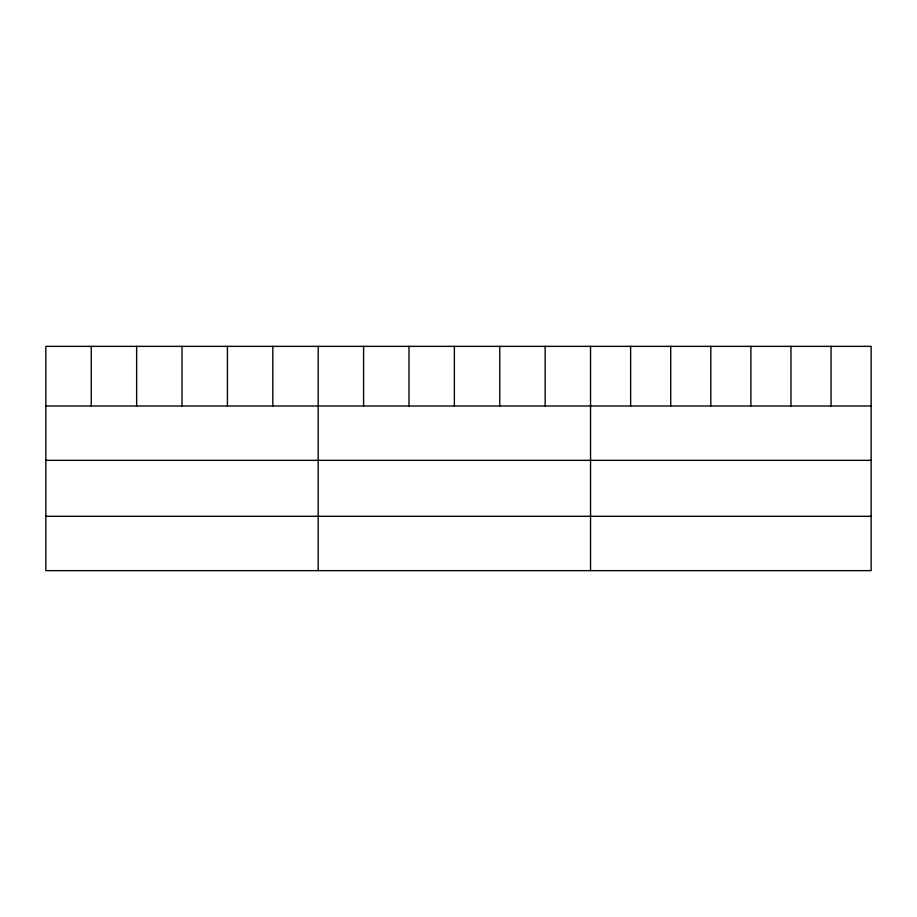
<?xml version="1.0" encoding="UTF-8"?>
<svg xmlns="http://www.w3.org/2000/svg" width="917" height="917" viewBox="0 0 917 917"><rect width="100%" height="100%" fill="white"/><g stroke="black" fill="none" stroke-linecap="round" stroke-linejoin="round"><path stroke-width="1.38" d="M871.15 406.002L871.15 570.638L45.85 570.638L45.85 346.362L871.15 346.362L871.15 406.002L45.85 406.002M45.85 460.334L871.15 460.334M45.85 516.305L871.15 516.305M831.066 346.362L831.066 406.002M790.981 346.362L790.981 406.002M750.897 346.362L750.897 406.002M710.801 346.362L710.801 406.002M670.717 346.362L670.717 406.002M630.632 346.362L630.632 406.002M590.548 346.362L590.548 570.638M545.157 346.362L545.157 406.002M499.765 346.362L499.765 406.002M454.373 346.362L454.373 406.002M408.982 346.362L408.982 406.002M363.59 346.362L363.59 406.002M318.199 346.362L318.199 570.638M272.808 346.362L272.808 406.002M227.416 346.362L227.416 406.002M182.025 346.362L182.025 406.002M136.633 346.362L136.633 406.002M91.241 346.362L91.241 406.002"/></g></svg>
